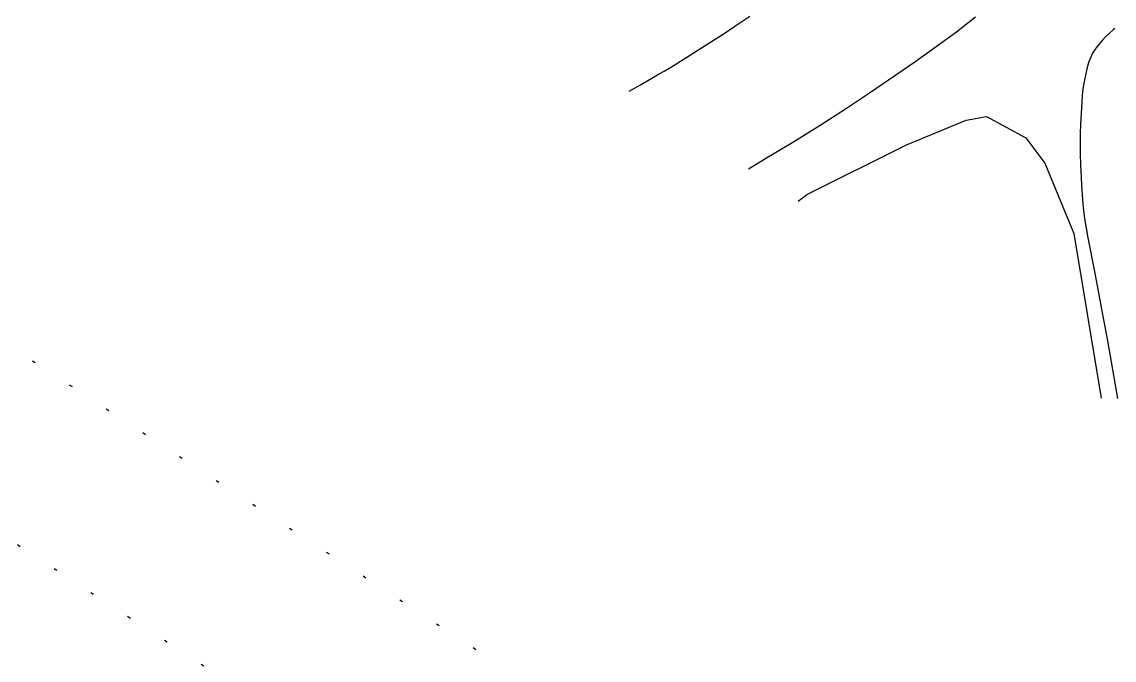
# Model space of a CAD drawing. Header units: millimetres. Extents: x 156921 to 159642, y 477538 to 479586.
# Drawn here: x 158467.37 to 158501.02, y 478467.59 to 478487.27 of the extents above; entities that cross this region are included whole.
import ezdxf

# ---------------------------------------------------------------- set-up
doc = ezdxf.new("R2010")
doc.units = ezdxf.units.MM
doc.header["$MEASUREMENT"] = 0
doc.linetypes.add('A-DOTLN01H', pattern=[0.125, 0, -0.125])
doc.linetypes.add('AM4', pattern=[4, 0, -4])
for name, color, linetype, transparency in [('D0025111', 66, 'AM4', 0.6), ('F0017111', 94, 'Continuous', 0.6), ('F0017114', 80, 'Continuous', 0.6)]:
    doc.layers.add(name, color=color, linetype=linetype, transparency=transparency)
doc.layers.add('종단_인출선_문자_해치등', color=7, linetype='Continuous')

msp = doc.modelspace()

# ---------------------------------------------------------------- linework, layer by layer
at = {"layer": 'D0025111', "linetype": 'Continuous', "transparency": 33554521, "flags": 128}
msp.add_lwpolyline([(158491.288, 478481.743), (158491.55, 478481.953), (158494.627, 478483.484), (158496.465, 478484.241), (158497.089, 478484.353), (158498.297, 478483.699), (158498.881, 478482.911), (158499.784, 478480.743), (158500.62, 478475.666)], dxfattribs=at)
at = {"layer": 'F0017111', "transparency": 33554521, "flags": 128}
for points in [[(158486.078, 478485.136), (158486.426, 478485.33), (158487.006, 478485.666), (158487.159, 478485.755), (158487.381, 478485.889), (158487.741, 478486.112), (158488.725, 478486.737), (158489.002, 478486.915), (158489.339, 478487.138), (158489.798, 478487.448)], [(158489.753, 478482.743), (158490.366, 478483.106), (158491.168, 478483.591), (158491.965, 478484.088), (158492.741, 478484.589), (158493.483, 478485.083), (158494.882, 478486.043), (158495.54, 478486.508), (158496.166, 478486.968), (158496.464, 478487.197), (158496.75, 478487.429)]]:
    msp.add_lwpolyline(points, dxfattribs=at)
at = {"layer": 'F0017114', "transparency": 33554521, "flags": 128}
msp.add_lwpolyline([(158501.042, 478487.062), (158501.003, 478487.033), (158500.864, 478486.912), (158500.757, 478486.813), (158500.658, 478486.711), (158500.487, 478486.497), (158500.417, 478486.394), (158500.36, 478486.302), (158500.321, 478486.231), (158500.3, 478486.186), (158500.246, 478486.034), (158500.205, 478485.908), (158500.168, 478485.774), (158500.105, 478485.483), (158500.06, 478485.208), (158500.037, 478484.993), (158500.024, 478484.809), (158500.003, 478484.451), (158499.987, 478484.111), (158499.977, 478483.827), (158499.974, 478483.635), (158499.973, 478483.489), (158499.975, 478483.192), (158499.982, 478482.886), (158500.014, 478482.246), (158500.036, 478481.934), (158500.06, 478481.658), (158500.082, 478481.441), (158500.099, 478481.306), (158500.113, 478481.213), (158500.216, 478480.617), (158500.414, 478479.58), (158500.637, 478478.416), (158500.817, 478477.438), (158500.971, 478476.551), (158501.122, 478475.658)], dxfattribs=at)
at = {"layer": '종단_인출선_문자_해치등', "color": 197, "linetype": 'A-DOTLN01H', "ltscale": 10}
for p, q in [((157960.888, 478806.863), (158627.917, 478372.48)), ((157958.16, 478802.673), (158625.189, 478368.291))]:
    msp.add_line(p, q, dxfattribs=at)

doc.saveas('drawing.dxf')
